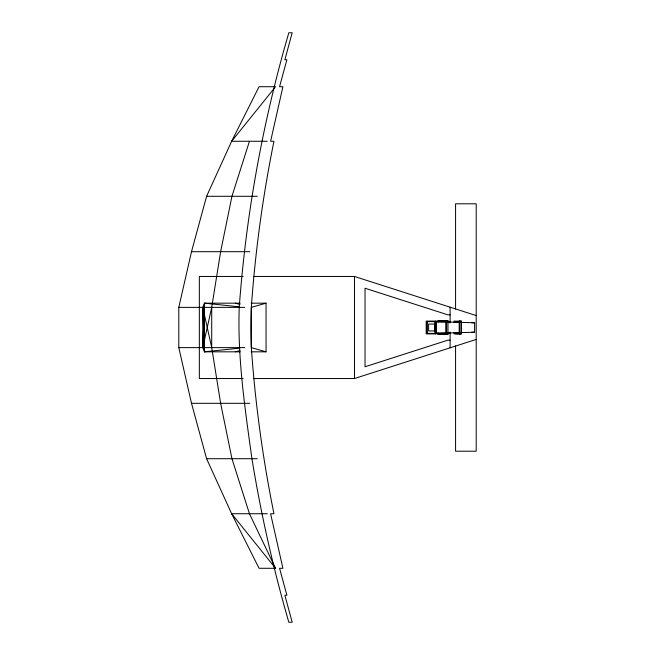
<?xml version="1.0" encoding="UTF-8"?>
<svg xmlns="http://www.w3.org/2000/svg" width="655" height="655" viewBox="0 0 655 655"><rect width="100%" height="100%" fill="white"/><g stroke="black" fill="none" stroke-linecap="round" stroke-linejoin="round"><path stroke-width="0.98" d="M446.612 321.908L446.653 320.729L437.933 320.729L437.884 321.908L446.612 321.908L446.653 334.271L437.933 334.271L437.884 333.092L446.612 333.092M447.995 320.77L447.995 334.23L445.76 334.271L445.76 320.729L447.995 320.77L437.933 320.729M459.204 321.138L459.204 333.862L461.497 333.821L461.497 321.179L459.204 321.138L459.163 322.317L448.061 321.973M453.907 333.862L460.105 333.862L460.105 321.138M240.221 303.175L204.475 303.175L202.78 347.625L204.475 351.825L240.221 351.825M445.76 320.729L445.711 321.908L436.001 321.605L436.001 333.395L445.711 333.092L445.76 334.271M239.599 306.851L204.475 303.175L202.78 307.375L202.78 347.625L211.712 307.375L220.629 251.692L231.952 196.287L249.449 141.259M239.599 348.149L204.475 351.825L202.78 307.375L211.712 347.625L220.629 403.308L231.952 458.713L249.449 513.741L275.526 568.286L259.061 568.286L231.649 513.741L206.595 458.713L191.497 403.308L178.799 347.625L178.799 307.375L191.497 251.692L206.595 196.287L231.649 141.259L259.061 86.714L275.526 86.714L231.649 141.259L267.248 141.259M253.354 378.541L354.47 378.541L476.201 339.429M266.045 303.175L251.323 307.375A522.117 522.117 0 0 0 251.323 347.625A1292.364 1292.364 0 0 0 273.954 513.741L270.605 513.741L282.911 568.286L279.562 568.286L286.89 595.272L284.868 595.272L292.195 622.25L288.83 622.25C273.258 568.524 260.936 513.921 251.929 458.713C244.995 408.564 237.413 358.146 239.231 307.375C246.051 214.406 262.696 122.231 288.83 32.75L292.195 32.75L284.868 59.728L286.89 59.728L279.562 86.714L282.911 86.714L270.605 141.259L273.954 141.259A1292.364 1292.364 0 0 0 251.323 307.375L251.323 347.625L266.045 351.825L266.045 303.175L251.143 303.175M235.26 351.825L239.984 350.589M448.061 333.027L459.163 332.683L459.212 333.862M461.562 332.609L474.605 332.216L474.605 322.784L461.562 322.391M436.173 333.149L438.121 333.092M447.242 332.846L450.108 332.765M437.933 334.271L447.995 334.23M206.595 196.287L257.317 196.287M191.497 251.692L249.768 251.692M243.161 276.459L199.341 276.459L199.341 378.541L243.161 378.541M253.354 276.459L354.47 276.459L476.201 315.571M178.799 307.375L244.618 307.375M450.1 314.842L447.864 314.842L365.031 288.233L365.031 366.767L447.864 340.158L450.1 340.158M453.907 321.138L461.497 321.179M453.858 322.317L460.064 322.317M471.854 322.784L474.605 322.784M435.428 324.069L428.599 324.069L428.599 330.931L435.428 330.931M471.854 332.216L474.605 332.216M453.858 332.683L460.064 332.683M455.569 333.821L461.497 333.821M178.799 347.625L244.618 347.625M251.143 351.825L266.045 351.825M191.497 403.308L249.768 403.308M206.595 458.713L257.317 458.713M267.248 513.741L231.649 513.741L275.526 568.286M436.173 321.851L438.121 321.908M447.242 322.154L450.108 322.235M235.26 303.175L239.984 304.411M455.577 309.094L455.577 203.795L476.201 203.795L476.201 451.205L455.577 451.205L455.577 345.906M450.1 307.179L450.1 322.94M450.1 332.06L450.1 347.821M435.297 321.106L435.297 333.894M434.805 324.069L434.805 330.931M427.404 321.605L427.404 333.395M354.47 276.459L354.47 378.541M211.712 307.375L211.712 347.625M204.475 303.175L204.475 351.825M436.246 321.106L426.217 321.106L426.217 333.894L436.246 333.894L436.246 321.106M435.051 321.605L426.454 321.605L426.454 333.395L435.051 333.395L435.051 321.605"/></g></svg>
